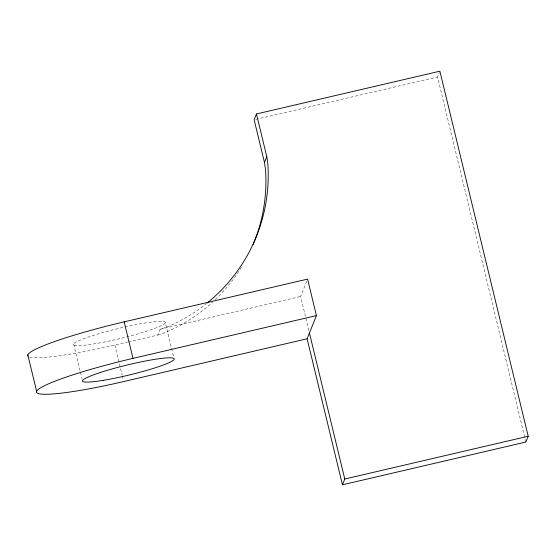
<?xml version="1.0" encoding="UTF-8"?>
<svg xmlns="http://www.w3.org/2000/svg" width="556" height="556" viewBox="0 0 556 556"><rect width="100%" height="100%" fill="white"/><g stroke="black" fill="none" stroke-linecap="round" stroke-linejoin="round"><path stroke-width="0.42" stroke-dasharray="2.78 2.08" d="M128.325 341.905L157.772 335.039L160.093 329.249L166.946 326.984A166.96 165.5 21.9 0 0 206.554 303.5M308.844 330.5L300.615 296.487L307.593 279.105M525.872 442.041L437.558 76.985L439.303 72.641M157.772 335.039L164.618 332.78A166.96 165.5 21.9 0 0 212.642 302.082M255.823 119.359L437.558 76.985M160.093 329.249L300.615 296.487M29.718 357.112A94.45 10.203 -13.6 0 0 114.863 345.047L127.484 342.1M165.368 322.765A47.225 5.101 -13.6 0 1 94.569 343.823A47.225 5.101 -13.6 0 1 98.6 333.781A47.225 5.101 -13.6 0 1 165.368 322.765L173.799 357.612M114.863 345.047L122.091 374.911M122.292 375.745L123.293 379.894M73.656 344.15L80.279 371.526M80.481 372.353L82.086 378.99M241.394 267.339A166.96 165.5 21.9 0 1 215.144 299.747"/><path stroke-width="0.83" d="M27.981 356.167A94.45 10.203 -13.6 0 1 124.162 321.868L307.593 279.105L316.427 315.606L307.12 338.785L342.447 484.804L525.872 442.041L528.2 436.245L439.886 71.196L256.455 113.959L254.134 119.755L264.461 162.449L265.518 169.566A166.96 165.5 21.9 0 1 253.098 244.626M264.461 162.449L266.79 156.653L256.455 113.959M342.447 484.804L344.776 479.015L309.449 332.988M27.8 354.839L36.633 391.348A94.45 10.203 -13.6 0 1 132.995 358.37L316.427 315.606M307.12 338.785L123.696 381.548A94.45 10.203 -13.6 0 1 36.633 391.348M344.776 479.015L528.2 436.245M124.162 321.868L132.995 358.37M266.79 156.653L267.839 163.77A166.96 165.5 21.9 0 1 207.221 302.964M103.402 380.325A47.225 5.101 -13.6 0 0 174.202 359.273A47.225 5.101 -13.6 0 0 107.433 370.289A47.225 5.101 -13.6 0 0 103.402 380.325"/></g></svg>
